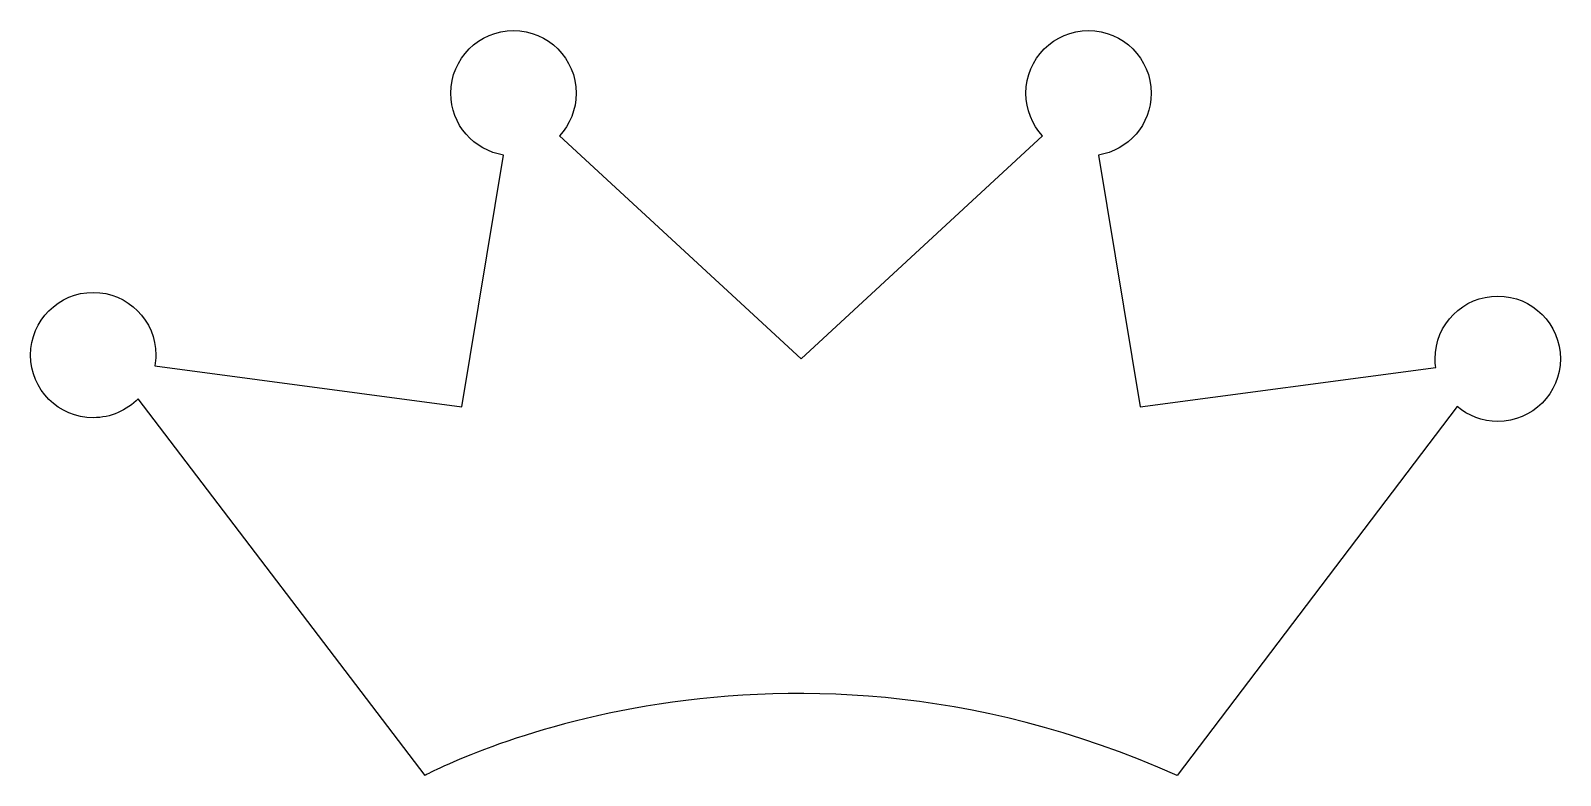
# Model space of a CAD drawing. Header units: centimetres. Extents: x -10.6 to 9.1, y -5.8 to 3.8.
import ezdxf

# ---------------------------------------------------------------- set-up
doc = ezdxf.new("R2010")
doc.units = ezdxf.units.CM
doc.header["$MEASUREMENT"] = 0
doc.layers.add('Camada 1', color=7, linetype='Continuous')

msp = doc.modelspace()

# ---------------------------------------------------------------- linework, layer by layer
at = {"layer": 'Camada 1'}
msp.add_open_spline([(8.24381, 0.37182), (7.79836, 0.37182), (7.43728, 0.01074), (7.43728, -0.43466), (7.43728, -0.43466), (7.43728, -0.47345), (7.44104, -0.51126), (7.4463, -0.54856), (7.4463, -0.54856), (7.4463, -0.54856), (3.64194, -1.05132), (3.64194, -1.05132), (3.64194, -1.05132), (3.64194, -1.05132), (3.10436, 2.18554), (3.10436, 2.18554), (3.10436, 2.18554), (3.48949, 2.24642), (3.78429, 2.57887), (3.78429, 2.98109), (3.78429, 2.98109), (3.78429, 3.42646), (3.42321, 3.78754), (2.97789, 3.78754), (2.97789, 3.78754), (2.53244, 3.78754), (2.17136, 3.42646), (2.17136, 2.98109), (2.17136, 2.98109), (2.17136, 2.76998), (2.25322, 2.57845), (2.3858, 2.43465), (2.3858, 2.43465), (2.3858, 2.43465), (-0.72252, -0.43466), (-0.72252, -0.43466), (-0.72252, -0.43466), (-0.72252, -0.43466), (-3.83111, 2.43464), (-3.83111, 2.43464), (-3.83111, 2.43464), (-3.69824, 2.57844), (-3.61651, 2.76995), (-3.61651, 2.98108), (-3.61651, 2.98108), (-3.61651, 3.42645), (-3.97759, 3.78753), (-4.42291, 3.78753), (-4.42291, 3.78753), (-4.86836, 3.78753), (-5.22944, 3.42645), (-5.22944, 2.98108), (-5.22944, 2.98108), (-5.22944, 2.57883), (-4.93464, 2.24638), (-4.54951, 2.18553), (-4.54951, 2.18553), (-4.54951, 2.18553), (-5.08728, -1.05133), (-5.08728, -1.05133), (-5.08728, -1.05133), (-5.08728, -1.05133), (-9.03782, -0.52771), (-9.03782, -0.52771), (-9.03782, -0.52771), (-9.02975, -0.48196), (-9.02475, -0.43521), (-9.02475, -0.38719), (-9.02475, -0.38719), (-9.02475, 0.05818), (-9.38583, 0.41929), (-9.83115, 0.41929), (-9.83115, 0.41929), (-10.2766, 0.41929), (-10.63768, 0.05821), (-10.63768, -0.38719), (-10.63768, -0.38719), (-10.63768, -0.83259), (-10.2766, -1.19367), (-9.83115, -1.19367), (-9.83115, -1.19367), (-9.60406, -1.19367), (-9.39916, -1.09937), (-9.25256, -0.94822), (-9.25256, -0.94822), (-9.25256, -0.94822), (-5.56146, -5.79547), (-5.56146, -5.79547), (-5.56146, -5.79547), (-5.56146, -5.79547), (-1.197, -3.42345), (4.11647, -5.79547), (4.11647, -5.79547), (4.11647, -5.79547), (7.72192, -1.04892), (7.72192, -1.04892), (7.72192, -1.04892), (7.86257, -1.16856), (8.0445, -1.24114), (8.24384, -1.24114), (8.24384, -1.24114), (8.68916, -1.24114), (9.05024, -0.88006), (9.05024, -0.43466), (9.05024, -0.43466), (9.05024, 0.01074), (8.68913, 0.37182), (8.24381, 0.37182)], degree=3, knots=[0, 0, 0, 0, 0.03571429, 0.03571429, 0.03571429, 0.03571429, 0.07142857, 0.07142857, 0.07142857, 0.07142857, 0.10714286, 0.10714286, 0.10714286, 0.10714286, 0.14285714, 0.14285714, 0.14285714, 0.14285714, 0.17857143, 0.17857143, 0.17857143, 0.17857143, 0.21428571, 0.21428571, 0.21428571, 0.21428571, 0.25, 0.25, 0.25, 0.25, 0.28571429, 0.28571429, 0.28571429, 0.28571429, 0.32142857, 0.32142857, 0.32142857, 0.32142857, 0.35714286, 0.35714286, 0.35714286, 0.35714286, 0.39285714, 0.39285714, 0.39285714, 0.39285714, 0.42857143, 0.42857143, 0.42857143, 0.42857143, 0.46428571, 0.46428571, 0.46428571, 0.46428571, 0.5, 0.5, 0.5, 0.5, 0.53571429, 0.53571429, 0.53571429, 0.53571429, 0.57142857, 0.57142857, 0.57142857, 0.57142857, 0.60714286, 0.60714286, 0.60714286, 0.60714286, 0.64285714, 0.64285714, 0.64285714, 0.64285714, 0.67857143, 0.67857143, 0.67857143, 0.67857143, 0.71428571, 0.71428571, 0.71428571, 0.71428571, 0.75, 0.75, 0.75, 0.75, 0.78571429, 0.78571429, 0.78571429, 0.78571429, 0.82142857, 0.82142857, 0.82142857, 0.82142857, 0.85714286, 0.85714286, 0.85714286, 0.85714286, 0.89285714, 0.89285714, 0.89285714, 0.89285714, 0.92857143, 0.92857143, 0.92857143, 0.92857143, 1, 1, 1, 1], dxfattribs=at)

doc.saveas('drawing.dxf')
